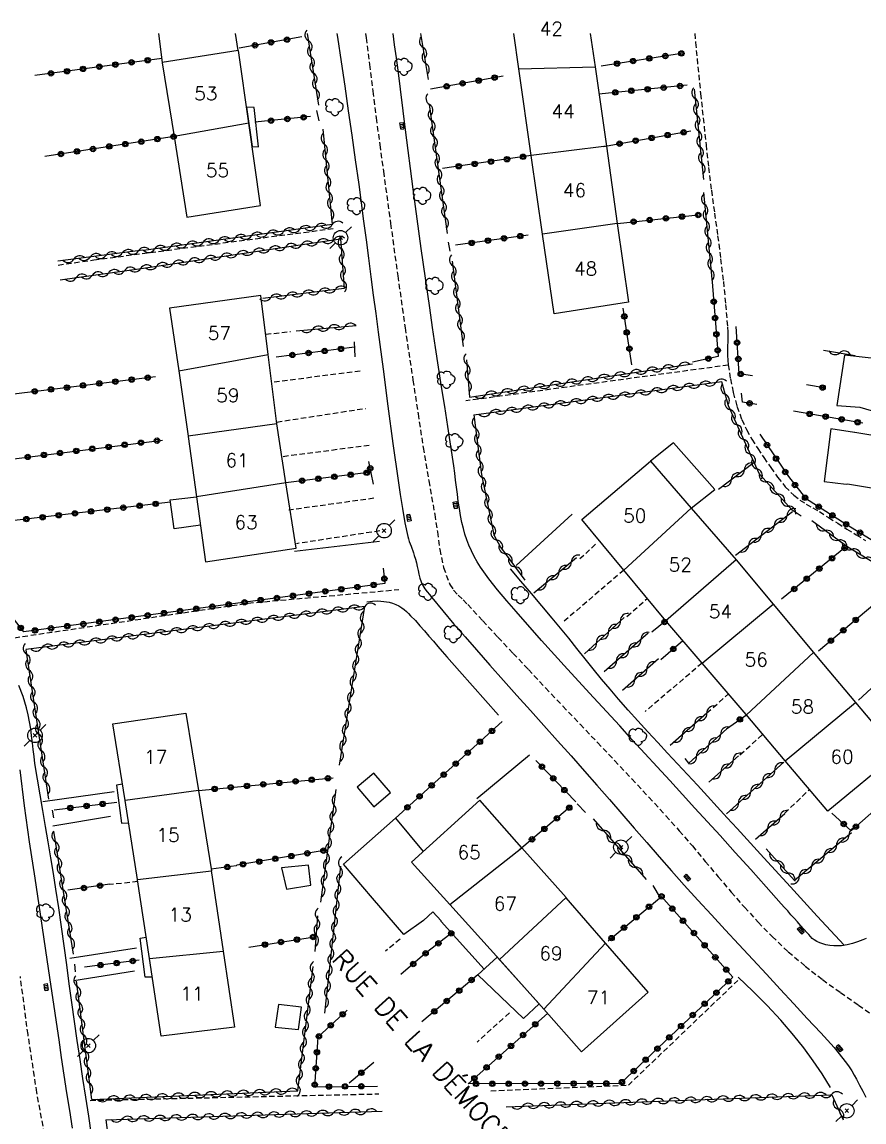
# Model space of a CAD drawing. Header units: millimetres. Extents: x 137000 to 138002, y 152999 to 154002.
# Drawn here: x 137850 to 137927.6, y 153899.7 to 154001.1 of the extents above; entities that cross this region are included whole.
import ezdxf
from ezdxf.enums import TextEntityAlignment as Align

# ---------------------------------------------------------------- set-up
doc = ezdxf.new("R2010")
doc.units = ezdxf.units.MM
doc.linetypes.add('DASHED', pattern=[0.75, 0.5, -0.25])
doc.layers.get('0').update_dxf_attribs({"linetype": 'CONTINUOUS'})
for name, color, linetype in [('W0001', 6, 'DASHED'), ('W0014', 7, 'CONTINUOUS'), ('W0017', 7, 'CONTINUOUS'), ('W0070', 7, 'DASHED'), ('W0101', 7, 'CONTINUOUS'), ('W0104', 1, 'CONTINUOUS'), ('W0112', 1, 'DASHED'), ('W0300', 7, 'CONTINUOUS'), ('W0310', 3, 'CONTINUOUS'), ('W0323', 7, 'CONTINUOUS'), ('W0401', 7, 'CONTINUOUS'), ('W0473', 7, 'CONTINUOUS'), ('W0989', 7, 'CONTINUOUS'), ('W0991', 7, 'CONTINUOUS'), ('W1102', 7, 'CONTINUOUS')]:
    doc.layers.add(name, color=color, linetype=linetype)
doc.styles.get("Standard").update_dxf_attribs({"font": 'romans.shx', "width": 0.85})

# ---------------------------------------------------------------- blocks, each defined once
blk = doc.blocks.new('T300')
for p, q in [((-0.8, 0.51), (-0.86, 0.34)), ((-0.86, 0.34), (-0.86, 0.17)), ((-0.86, 0.17), (-0.74, 0.06)), ((-0.69, 0.63), (-0.8, 0.51)), ((-0.8, -0.06), (-0.74, 0.06)), ((-0.74, 0.06), (-0.69, 0.11)), ((-0.57, 0.69), (-0.69, 0.63)), ((-0.46, 0.69), (-0.57, 0.69)), ((-0.29, 0.63), (-0.46, 0.69)), ((-0.29, 0.63), (-0.17, 0.74)), ((-0.23, 0.57), (-0.29, 0.63)), ((-0.17, 0.74), (-0.06, 0.8)), ((-0.06, 0.8), (0.06, 0.8)), ((0.06, 0.8), (0.23, 0.74)), ((0.23, 0.74), (0.34, 0.63)), ((0.34, 0.63), (0.4, 0.51)), ((0.46, 0.46), (0.34, 0.46)), ((0.4, 0.51), (0.4, 0.46)), ((0.57, 0.4), (0.46, 0.46)), ((0.57, 0.4), (0.69, 0.29)), ((0.69, 0.29), (0.74, 0.17)), ((0.74, 0.06), (0.69, -0.17)), ((0.74, 0.17), (0.74, 0.06)), ((-0.8, -0.17), (-0.8, -0.06)), ((-0.8, -0.23), (-0.8, -0.17)), ((-0.74, -0.34), (-0.8, -0.23)), ((-0.69, -0.4), (-0.74, -0.34)), ((-0.51, -0.46), (-0.69, -0.4)), ((-0.4, -0.46), (-0.51, -0.46)), ((-0.4, -0.46), (-0.34, -0.46)), ((-0.34, -0.46), (-0.34, -0.4)), ((-0.34, -0.51), (-0.34, -0.46)), ((-0.29, -0.63), (-0.34, -0.51)), ((-0.17, -0.74), (-0.29, -0.63)), ((-0.06, -0.8), (-0.17, -0.74)), ((0.06, -0.8), (-0.06, -0.8)), ((0.17, -0.74), (0.06, -0.8)), ((0.23, -0.69), (0.17, -0.74)), ((0.29, -0.46), (0.23, -0.46)), ((0.29, -0.63), (0.23, -0.69)), ((0.46, -0.4), (0.29, -0.46)), ((0.34, -0.51), (0.29, -0.63)), ((0.34, -0.51), (0.34, -0.46)), ((0.57, -0.34), (0.46, -0.4)), ((0.63, -0.29), (0.57, -0.34)), ((0.69, -0.17), (0.63, -0.29))]:
    blk.add_line(p, q)
blk = doc.blocks.new('T473')
for p, q in [((-0.166667, 0.166667), (0.166667, -0.166667)), ((-0.166667, -0.166667), (0.166667, 0.166667)), ((0.500001, 0.500001), (1.000002, 1.000002)), ((-1.000002, -1.000002), (-0.500001, -0.500001))]:
    blk.add_line(p, q)
blk.add_ellipse((0, 0), major_axis=(0.471405, 0.471405), ratio=1, start_param=5.4977871438, end_param=11.780972451)
blk = doc.blocks.new('T401')
for p, q in [((-0.3, 0.3), (0, 0.3)), ((-0.3, -0.25), (-0.3, 0.3)), ((-0.3, 0.15), (0, 0.15)), ((-0.3, 0), (0, 0)), ((0, 0.3), (0, -0.25)), ((-0.3, -0.15), (0, -0.15)), ((-0.3, -0.25), (-0.3, -0.3)), ((-0.3, -0.3), (0, -0.3)), ((0, -0.3), (0, -0.25))]:
    blk.add_line(p, q)
blk = doc.blocks.new('t310o')
at = {"color": 0, "linetype": 'Continuous'}
for centre, start, end in [((-0.5, 0.38), 216.8699, 323.1304), ((0.5, -0.37), 36.8699, 143.1303)]:
    blk.add_arc(centre, 0.625, start, end, dxfattribs=at)
blk = doc.blocks.new('t323o')
at = {"color": 0, "linetype": 'Continuous'}
for radius in [0.25, 0.15]:
    blk.add_circle((0, 0), radius, dxfattribs=at)

msp = doc.modelspace()

# ---------------------------------------------------------------- linework, layer by layer
at = {"layer": 'W0001'}
for points in [[(137881.67, 154000), (137881.72, 153999.61), (137882.04, 153997.15), (137882.35, 153994.68), (137882.66, 153992.22), (137882.98, 153989.76), (137883.32, 153987.3), (137883.98, 153982.49), (137884.64, 153977.68), (137885.32, 153972.87), (137886.04, 153968.07), (137886.51, 153964.96), (137886.99, 153961.86), (137887.5, 153958.77), (137888.05, 153955.68), (137888.3, 153954.07), (137888.52, 153952.44), (137888.85, 153950.8), (137889.45, 153949.24), (137889.79, 153948.71), (137890.22, 153948.25), (137890.67, 153947.82), (137891.09, 153947.38), (137892.48, 153945.87), (137893.88, 153944.37), (137895.28, 153942.88), (137896.69, 153941.39), (137898.27, 153939.7), (137899.86, 153938.02), (137901.45, 153936.35), (137903.05, 153934.67), (137904.63, 153933), (137906.22, 153931.31), (137907.79, 153929.62), (137909.36, 153927.91), (137910.59, 153926.53), (137911.8, 153925.13), (137912.99, 153923.71), (137914.18, 153922.29), (137915.39, 153920.88), (137916.61, 153919.48), (137917.86, 153918.11), (137919.15, 153916.78), (137920.64, 153915.38), (137922.19, 153914.07), (137923.8, 153912.82), (137925.45, 153911.63), (137927.11, 153910.47), (137928.77, 153909.31)], [(137852.35, 153897.11), (137851.37, 153902.42), (137850.56, 153907.76), (137849.85, 153913.11)]]:
    msp.add_lwpolyline(points, dxfattribs=at)
at = {"layer": 'W0014'}
for points in [[(137879.04, 154000), (137879.09, 153999.66), (137879.42, 153997.4), (137879.75, 153995.14), (137880.08, 153992.88), (137880.4, 153990.62), (137880.73, 153988.36), (137881.04, 153986.1), (137881.27, 153984.4), (137881.5, 153982.7), (137881.73, 153981), (137881.95, 153979.29), (137882.17, 153977.59), (137882.39, 153975.89), (137882.61, 153974.19), (137882.84, 153972.49), (137883.29, 153969.07), (137883.73, 153965.65), (137884.18, 153962.23), (137884.68, 153958.82), (137884.88, 153957.52), (137885.07, 153956.22), (137885.29, 153954.92), (137885.58, 153953.64), (137885.64, 153953.42), (137885.71, 153953.2), (137885.79, 153952.98), (137885.87, 153952.77), (137885.95, 153952.56), (137886.03, 153952.34), (137886.1, 153952.13), (137886.17, 153951.91), (137886.27, 153951.56), (137886.36, 153951.22), (137886.43, 153950.87), (137886.51, 153950.52), (137886.59, 153950.17), (137886.69, 153949.82), (137886.81, 153949.48), (137886.95, 153949.14), (137887.13, 153948.84), (137887.34, 153948.56), (137887.56, 153948.29), (137887.78, 153948.02), (137888.79, 153946.79), (137889.81, 153945.58), (137890.86, 153944.39), (137891.9, 153943.2), (137893.13, 153941.79), (137894.38, 153940.39), (137895.62, 153939), (137896.87, 153937.61), (137898.12, 153936.22), (137899.37, 153934.83), (137900.62, 153933.43), (137901.86, 153932.04), (137903.01, 153930.72), (137904.16, 153929.41), (137905.3, 153928.09), (137906.45, 153926.77), (137907.59, 153925.45), (137908.74, 153924.14), (137909.89, 153922.83), (137911.05, 153921.53), (137912.3, 153920.15), (137913.56, 153918.78), (137914.83, 153917.41), (137916.1, 153916.05), (137917.37, 153914.68), (137918.63, 153913.32), (137919.9, 153911.95), (137921.15, 153910.57), (137922.39, 153909.24), (137923.64, 153907.91), (137924.86, 153906.55), (137926, 153905.13), (137926.25, 153904.77), (137926.49, 153904.4), (137926.71, 153904.02), (137926.92, 153903.64), (137927.22, 153903.09), (137927.52, 153902.55), (137927.79, 153901.98)], [(137927.81, 153916.62), (137927.51, 153916.49), (137927.04, 153916.31), (137926.55, 153916.15), (137926.06, 153916.02), (137925.55, 153915.94), (137925.19, 153915.92), (137924.83, 153915.93), (137924.47, 153915.97), (137924.12, 153916.03), (137923.83, 153916.11), (137923.55, 153916.2), (137923.28, 153916.32), (137923.02, 153916.47), (137922.84, 153916.61), (137922.68, 153916.79), (137922.53, 153916.97), (137922.38, 153917.14), (137922.08, 153917.47), (137921.78, 153917.8), (137921.48, 153918.13), (137921.18, 153918.47), (137920.89, 153918.8), (137920.59, 153919.14), (137920.29, 153919.47), (137920, 153919.8), (137918.59, 153921.38), (137917.18, 153922.96), (137915.76, 153924.54), (137914.35, 153926.11), (137913.2, 153927.37), (137912.04, 153928.63), (137910.89, 153929.89), (137909.73, 153931.15), (137908.57, 153932.41), (137907.41, 153933.66), (137906.26, 153934.92), (137905.11, 153936.19), (137902.7, 153938.81), (137900.29, 153941.42), (137897.9, 153944.06), (137895.56, 153946.74), (137894.71, 153947.73), (137893.85, 153948.73), (137893.03, 153949.75), (137892.27, 153950.83), (137891.96, 153951.31), (137891.68, 153951.81), (137891.43, 153952.32), (137891.2, 153952.84), (137891.01, 153953.35), (137890.84, 153953.87), (137890.69, 153954.4), (137890.56, 153954.93), (137890.43, 153955.57), (137890.32, 153956.23), (137890.22, 153956.88), (137890.14, 153957.54), (137890.06, 153958.19), (137889.98, 153958.85), (137889.9, 153959.5), (137889.81, 153960.16), (137889.54, 153961.98), (137889.26, 153963.8), (137888.97, 153965.62), (137888.69, 153967.44), (137888.41, 153969.26), (137888.13, 153971.08), (137887.85, 153972.9), (137887.59, 153974.73), (137886.81, 153980.19), (137886.06, 153985.66), (137885.35, 153991.13), (137884.67, 153996.61), (137884.52, 153997.77), (137884.34, 153998.95), (137884.22, 154000)], [(137925.79, 153915.98), (137923.32, 153918.67), (137920.86, 153921.36), (137918.39, 153924.05), (137915.93, 153926.74), (137915.01, 153927.74), (137914.1, 153928.74), (137913.19, 153929.73), (137912.27, 153930.73), (137911.36, 153931.72), (137910.44, 153932.71), (137909.52, 153933.69), (137908.61, 153934.67), (137907.69, 153935.66), (137906.78, 153936.65), (137905.88, 153937.65), (137904.99, 153938.67), (137904.21, 153939.58), (137903.44, 153940.51), (137902.67, 153941.45), (137901.91, 153942.38), (137901.16, 153943.33), (137900.4, 153944.27), (137899.64, 153945.2), (137898.87, 153946.13), (137897.92, 153947.27), (137896.96, 153948.41), (137896, 153949.54), (137895.04, 153950.66)], [(137881.78, 153947.62), (137882.3, 153947.69), (137882.82, 153947.71), (137883.35, 153947.67), (137883.86, 153947.59), (137884.17, 153947.5), (137884.46, 153947.39), (137884.74, 153947.25), (137885.01, 153947.09), (137885.24, 153946.93), (137885.44, 153946.74), (137885.64, 153946.55), (137885.83, 153946.35), (137886.27, 153945.9), (137886.69, 153945.43), (137887.11, 153944.96), (137887.52, 153944.48), (137887.93, 153944), (137888.33, 153943.52), (137888.74, 153943.04), (137889.16, 153942.57), (137890.35, 153941.23), (137891.54, 153939.88), (137892.73, 153938.54), (137893.92, 153937.2)], [(137856.42, 153898.48), (137856.15, 153900.22), (137855.89, 153901.97), (137855.62, 153903.72), (137855.36, 153905.47), (137855.1, 153907.21), (137854.85, 153908.96), (137854.6, 153910.7), (137854.36, 153912.44), (137854.13, 153914.19), (137853.89, 153915.93), (137853.64, 153917.67), (137853.39, 153919.42), (137853.13, 153921.16), (137852.9, 153922.6), (137852.66, 153924.05), (137852.42, 153925.5), (137852.17, 153926.94), (137851.92, 153928.39), (137851.68, 153929.83), (137851.43, 153931.28), (137851.2, 153932.73), (137851.11, 153933.37), (137851.03, 153934.01), (137850.96, 153934.65), (137850.89, 153935.29), (137850.81, 153935.94), (137850.71, 153936.58), (137850.58, 153937.22), (137850.43, 153937.85), (137850.1, 153938.9), (137849.7, 153939.93)], [(137854.65, 153899.13), (137854.4, 153900.76), (137854.15, 153902.39), (137853.9, 153904.02), (137853.66, 153905.65), (137853.42, 153907.28), (137853.18, 153908.91), (137852.94, 153910.54), (137852.7, 153912.17), (137852.2, 153915.51), (137851.71, 153918.84), (137851.21, 153922.18), (137850.7, 153925.51), (137850.24, 153928.82), (137849.83, 153932.15)], [(137924.55, 153902.89), (137923.77, 153904.13), (137922.95, 153905.34), (137922.08, 153906.52), (137921.16, 153907.67), (137919.95, 153909.08), (137918.69, 153910.44), (137917.37, 153911.76), (137916.01, 153913.03)]]:
    msp.add_lwpolyline(points, dxfattribs=at)
at = {"layer": 'W0017'}
for points in [[(137895.55, 153950.99), (137900.72, 153955.71)], [(137882.97, 153953.19), (137875.12, 153952.27)], [(137896.8, 153933.51), (137891.93, 153929.49)], [(137851.91, 153929.24), (137858.49, 153930.14)], [(137858.17, 153927.84), (137852.86, 153926.96)], [(137854.42, 153914.78), (137860.57, 153915.74)], [(137860.37, 153913.59), (137854.78, 153912.7)]]:
    msp.add_lwpolyline(points, dxfattribs=at)
at = {"layer": 'W0070'}
for points in [[(137912.02, 154000), (137912.09, 153999.18), (137912.56, 153994.46), (137913.06, 153989.75), (137913.3, 153987.65), (137913.56, 153985.55), (137913.85, 153983.45), (137914.13, 153981.35), (137914.41, 153979.25), (137914.66, 153977.15), (137914.87, 153975.04), (137915.04, 153972.93), (137915.06, 153972.5), (137915.07, 153972.07), (137915.06, 153971.63), (137915.05, 153971.2), (137915.04, 153970.77), (137915.05, 153970.33), (137915.07, 153969.9), (137915.11, 153969.47), (137915.31, 153968.18), (137915.57, 153966.91), (137915.91, 153965.65), (137916.35, 153964.42), (137916.78, 153963.5), (137917.28, 153962.61), (137917.83, 153961.76), (137918.39, 153960.92), (137919.02, 153960.01), (137919.66, 153959.11), (137920.36, 153958.24), (137921.15, 153957.45), (137921.7, 153957.01), (137922.3, 153956.64), (137922.91, 153956.29), (137923.51, 153955.94), (137924.35, 153955.4), (137925.2, 153954.87), (137926.05, 153954.34), (137926.9, 153953.81), (137927.75, 153953.28)], [(137853.34, 153978.66), (137856.63, 153979.14), (137878.71, 153982.03)], [(137915.11, 153969.44), (137890.93, 153966.15)], [(137870.86, 153947.51), (137884.74, 153948.76)], [(137871.33, 153947.55), (137849.14, 153944.27)], [(137893.22, 153902.57), (137893.22, 153902.57), (137905.9, 153903.09), (137916, 153912.75)], [(137856.3, 153901.69), (137882.91, 153902.29)]]:
    msp.add_lwpolyline(points, dxfattribs=at)
at = {"layer": 'W0101'}
for points in [[(137862.58, 154000), (137862.93, 153997.32)], [(137869.95, 153998.44), (137869.92, 153998.44), (137869.68, 154000)], [(137895.8, 153996.74), (137895.34, 154000)], [(137902.38, 154000), (137902.83, 153996.92)], [(137870.91, 153991.74), (137869.95, 153998.44)], [(137862.93, 153997.32), (137862.93, 153997.29), (137864.02, 153990.51)], [(137896.93, 153988.75), (137895.8, 153996.74)], [(137902.83, 153996.92), (137903.89, 153989.63)], [(137871.99, 153984.14), (137870.91, 153991.74)], [(137864.02, 153990.51), (137865.21, 153983.07), (137871.99, 153984.14)], [(137903.89, 153989.63), (137904.88, 153982.5)], [(137897.99, 153981.5), (137896.93, 153988.75)], [(137904.88, 153982.5), (137905.9, 153975.24), (137899.06, 153974.18)], [(137899.06, 153974.18), (137897.99, 153981.5)], [(137872.71, 153970.42), (137872.03, 153975.86), (137863.61, 153974.69), (137864.45, 153968.92)], [(137873.51, 153964.02), (137872.71, 153970.42)], [(137864.45, 153968.92), (137865.33, 153962.9)], [(137874.34, 153958.61), (137873.51, 153964.02)], [(137865.33, 153962.9), (137865.33, 153962.85), (137866.09, 153957.31)], [(137905.48, 153950.55), (137901.61, 153955.21), (137907.93, 153960.58), (137911.7, 153956.25)], [(137875.28, 153952.56), (137874.34, 153958.61)], [(137866.09, 153957.31), (137866.92, 153951.3), (137875.28, 153952.56)], [(137911.7, 153956.25), (137915.83, 153951.5)], [(137909.37, 153945.87), (137905.48, 153950.55)], [(137915.83, 153951.5), (137919.24, 153947.42)], [(137919.24, 153947.42), (137922.98, 153942.95)], [(137912.7, 153941.98), (137909.37, 153945.87)], [(137922.98, 153942.95), (137923.41, 153942.44), (137926.84, 153938.35)], [(137916.75, 153937.25), (137912.7, 153941.98)], [(137859.51, 153929.32), (137858.39, 153936.4), (137865.11, 153937.37), (137866.26, 153930.25)], [(137926.84, 153938.35), (137930.77, 153933.67)], [(137920.37, 153932.98), (137916.75, 153937.25)], [(137930.77, 153933.67), (137924.3, 153928.35), (137920.37, 153932.98)], [(137860.66, 153922.04), (137859.51, 153929.32)], [(137866.26, 153930.25), (137867.46, 153922.83), (137867.43, 153922.86)], [(137896.09, 153924.97), (137892.2, 153929.34), (137885.9, 153923.63), (137889.44, 153919.73)], [(137900.17, 153920.35), (137900.17, 153920.38), (137896.09, 153924.97)], [(137867.43, 153922.86), (137868.54, 153915.45)], [(137861.75, 153914.76), (137860.66, 153922.01), (137860.66, 153922.04)], [(137903.8, 153916.17), (137900.17, 153920.35)], [(137889.44, 153919.73), (137894.03, 153914.67)], [(137907.73, 153911.66), (137903.8, 153916.17)], [(137868.54, 153915.45), (137869.59, 153908.45), (137862.83, 153907.6)], [(137862.83, 153907.6), (137861.75, 153914.76)], [(137894.03, 153914.67), (137898.11, 153910.08)], [(137898.11, 153910.08), (137901.59, 153906.16), (137907.73, 153911.66)]]:
    msp.add_lwpolyline(points, dxfattribs=at)
at = {"layer": 'W0104'}
for points in [[(137871.21, 153989.58), (137871.82, 153989.55), (137871.41, 153993.18), (137870.7, 153993.2)], [(137883.97, 153930.05), (137882.44, 153931.85), (137880.91, 153930.55), (137882.44, 153928.75)], [(137876.43, 153923.37), (137873.93, 153923.12), (137874.38, 153921.16), (137876.62, 153921.51)], [(137875.78, 153910.28), (137873.65, 153910.51), (137873.35, 153908.44), (137875.5, 153908.21)]]:
    msp.add_lwpolyline(points, close=True, dxfattribs=at)
for points in [[(137940.15, 153974.03), (137940.62, 153977.23), (137930.37, 153978.92), (137929.9, 153975.6), (137929.52, 153975.68), (137928.57, 153970.09), (137928.01, 153970.11), (137925.82, 153970.36), (137925.13, 153965.73), (137927.24, 153965.57), (137928.8, 153965.12), (137928.44, 153962.96), (137926.78, 153963.22), (137926.75, 153963.22), (137924.57, 153963.58), (137923.96, 153958.71), (137925.97, 153958.47), (137926.09, 153958.49), (137929.04, 153958.02)], [(137927.24, 153965.57), (137928.8, 153965.12)], [(137911.7, 153956.25), (137913.86, 153957.97), (137910.07, 153962.29), (137907.93, 153960.58)], [(137866.45, 153954.68), (137864.03, 153954.35), (137863.65, 153957.04), (137866.09, 153957.31)], [(137859.27, 153930.82), (137858.71, 153930.73), (137859.17, 153927.24), (137859.83, 153927.26)], [(137892.6, 153913.78), (137888.64, 153918.16), (137888.65, 153918.22), (137887.89, 153919.05), (137887.01, 153918.27), (137885.21, 153916.97), (137882.32, 153920.33), (137879.64, 153923.46), (137884.43, 153927.69), (137887, 153924.62)], [(137862.01, 153913.05), (137861.37, 153913.05), (137860.89, 153916.65), (137861.45, 153916.74)], [(137897.67, 153910.57), (137896.23, 153909.23), (137892.01, 153913.25), (137893.82, 153914.9)], [(137893.82, 153914.9), (137897.67, 153910.57)]]:
    msp.add_lwpolyline(points, dxfattribs=at)
at = {"layer": 'W0112'}
for points in [[(137872.47, 153972.29), (137874.77, 153972.54)], [(137881.18, 153968.9), (137873.03, 153967.84)], [(137873.48, 153964.2), (137881.68, 153965.46)], [(137882.02, 153962.04), (137873.98, 153960.99)], [(137882.45, 153957.17), (137874.59, 153956.08)], [(137882.98, 153954.17), (137875.3, 153952.98)], [(137902.88, 153952.93), (137901.44, 153951.58)], [(137905.48, 153950.55), (137899.81, 153945.7)], [(137905.77, 153946.29), (137907.65, 153947.94)], [(137912.7, 153941.98), (137907.46, 153937.53)], [(137913.14, 153937.39), (137915.14, 153939.14)], [(137916.19, 153933.54), (137918.3, 153935.42)], [(137920.32, 153928.14), (137922.6, 153930.35)], [(137860.68, 153921.85), (137858.1, 153921.57)], [(137884.86, 153916.54), (137883.52, 153915.45)], [(137894.93, 153909.75), (137891.97, 153907.06)]]:
    msp.add_lwpolyline(points, dxfattribs=at)
at = {"layer": 'W0310'}
for points in [[(137876.3, 154000), (137877.33, 153993.39)], [(137887.47, 153995.77), (137886.76, 154000)], [(137911.96, 153994.86), (137912.83, 153986.55)], [(137889.22, 153981.57), (137887.57, 153993.47)], [(137877.16, 153992.9), (137877.38, 153991.95)], [(137877.73, 153991.2), (137878.61, 153982.39), (137861.19, 153980.01), (137861.13, 153980.02), (137853.3, 153979.03)], [(137912.83, 153985.34), (137913.66, 153976.76)], [(137853.51, 153977.29), (137861, 153978.35), (137879.35, 153981.07), (137879.69, 153976.51), (137872.2, 153975.59)], [(137889.47, 153979.94), (137889.33, 153980.77)], [(137889.65, 153979.02), (137890.66, 153971.16)], [(137875.29, 153972.59), (137880.8, 153973.1)], [(137923.9, 153970.83), (137926.81, 153970.32)], [(137890.98, 153969.92), (137891.27, 153966.5)], [(137891.27, 153966.5), (137911.8, 153969.55)], [(137914.52, 153967.91), (137891.66, 153964.83)], [(137921.82, 153955.51), (137920.99, 153956.08), (137918, 153959.4), (137917.49, 153960.48), (137915.12, 153965.68), (137914.52, 153967.91)], [(137891.67, 153964.86), (137892.35, 153959.37), (137893.5, 153953.8), (137894.12, 153952.68), (137896.36, 153949.64)], [(137917.49, 153960.48), (137914.21, 153957.99)], [(137915.79, 153951.93), (137921.02, 153955.96)], [(137929.31, 153950.77), (137926.14, 153952.67), (137922.82, 153955.09)], [(137901.11, 153951.68), (137897.18, 153948.42)], [(137879.26, 153932.59), (137881.61, 153947.21), (137850.35, 153943.23)], [(137905.51, 153946.18), (137901.86, 153942.84)], [(137907.73, 153944.75), (137903.67, 153941.19)], [(137852.49, 153929.46), (137850.38, 153943.2)], [(137908.69, 153942.38), (137905.35, 153939.47)], [(137913.14, 153937.37), (137909.77, 153934.38)], [(137914.98, 153935.94), (137911.48, 153932.76), (137911.15, 153933.18)], [(137916.05, 153933.45), (137913.33, 153931)], [(137914.95, 153928.1), (137920.22, 153932.85)], [(137877.56, 153919.96), (137878.98, 153930.35)], [(137852.95, 153927.73), (137852.81, 153928.43)], [(137901.18, 153929.01), (137901.94, 153928.21)], [(137902.67, 153927.62), (137907.55, 153922.04)], [(137917.61, 153925.77), (137920.32, 153928.11)], [(137854.76, 153915.15), (137852.94, 153926.49)], [(137926.47, 153926.35), (137921.23, 153921.94), (137918.6, 153924.87)], [(137877.92, 153909.71), (137879.39, 153923.26)], [(137908.17, 153921.48), (137908.82, 153920.36)], [(137877.02, 153915.41), (137877.27, 153918.69)], [(137854.94, 153913.53), (137854.86, 153914.25)], [(137856.43, 153901.77), (137875.42, 153902.57), (137876.84, 153914.04)], [(137856.43, 153901.77), (137855.04, 153912.68)], [(137894.65, 153901.09), (137924.65, 153902.21), (137925.71, 153899.9)], [(137857.73, 153899.9), (137883.2, 153900.68)], [(137857.73, 153899.9), (137858.43, 153894.49), (137858.58, 153894.54), (137863.99, 153895.22)]]:
    msp.add_lwpolyline(points, dxfattribs=at)
at = {"layer": 'W0323'}
for points in [[(137875.81, 153999.68), (137870.01, 153998.65)], [(137862.88, 153997.71), (137851.18, 153996.13)], [(137910.8, 153998.16), (137903.38, 153997)], [(137894.36, 153996.08), (137887.67, 153994.87)], [(137911.33, 153995.23), (137903.19, 153994.42)], [(137876.61, 153992.34), (137871.48, 153991.82)], [(137864.02, 153990.51), (137852.11, 153988.67)], [(137903.62, 153989.59), (137911.66, 153991.02)], [(137896.93, 153988.75), (137888.78, 153987.55)], [(137904.89, 153982.5), (137912.35, 153983.28)], [(137896.66, 153981.43), (137889.98, 153980.51)], [(137913.66, 153976.73), (137914.18, 153970.23), (137911.81, 153969.72)], [(137906.23, 153969.48), (137905.41, 153974.69)], [(137883.29, 153950.74), (137883.46, 153949.33), (137850.18, 153944.86), (137845.49, 153950.81), (137842.21, 153973.47)], [(137917.33, 153968.45), (137916.13, 153968.65), (137915.83, 153973.01)], [(137880.67, 153971.1), (137873.44, 153970.19)], [(137880.73, 153970.2), (137880.64, 153971.58)], [(137846.71, 153966.48), (137862.32, 153968.38)], [(137917.76, 153965.8), (137916.42, 153966.03), (137916.34, 153966.86)], [(137923.96, 153967.36), (137922.32, 153967.63)], [(137927.51, 153964.1), (137921.13, 153965.21)], [(137918.01, 153963.07), (137920.65, 153959.17), (137922.23, 153957.18), (137925.99, 153954.78), (137940.05, 153946.17)], [(137846.07, 153960.42), (137862.96, 153962.54)], [(137882.42, 153958.46), (137881.98, 153960.56)], [(137882.19, 153959.57), (137874.34, 153958.61)], [(137863.69, 153956.82), (137847.43, 153954.9)], [(137925.93, 153952.66), (137920.02, 153947.86)], [(137930.94, 153949.38), (137923.42, 153943.09)], [(137935.74, 153946.51), (137927.11, 153938.58)], [(137909.37, 153945.87), (137908.08, 153944.82)], [(137939.44, 153944.73), (137933.75, 153932.99), (137926.45, 153926.53), (137924.65, 153928.17)], [(137910.92, 153944.05), (137908.91, 153942.3)], [(137884.43, 153927.69), (137894.27, 153936.59)], [(137914.95, 153935.94), (137916.79, 153937.21)], [(137897.38, 153933.02), (137901.05, 153929.2)], [(137866.26, 153930.25), (137878.68, 153931.41)], [(137852.98, 153928.46), (137858.76, 153929.17)], [(137900.68, 153928.85), (137895.87, 153924.77)], [(137878.22, 153924.77), (137869.82, 153923.36), (137869.76, 153923.3), (137867.44, 153923.01)], [(137858.1, 153921.6), (137854.23, 153921.05)], [(137904.04, 153916.38), (137908.95, 153920.49), (137915.53, 153913.05), (137905.19, 153903.25), (137891.13, 153903.21), (137898.45, 153909.7)], [(137889.6, 153917.11), (137887.13, 153915.18), (137884.93, 153913.28)], [(137870.91, 153915.82), (137876.96, 153916.76)], [(137860.79, 153914.6), (137855.76, 153913.96)], [(137892.01, 153913.25), (137886.86, 153908.92)], [(137879.97, 153910.01), (137877.28, 153907.51), (137876.98, 153902.95), (137882.79, 153903)], [(137882.43, 153905.19), (137880.15, 153903.27)]]:
    msp.add_lwpolyline(points, dxfattribs=at)
at = {"layer": 'W1102'}
for points in [[(137869.92, 153998.44), (137862.93, 153997.32)], [(137895.8, 153996.74), (137902.83, 153996.92)], [(137870.91, 153991.74), (137864.02, 153990.51)], [(137903.89, 153989.63), (137896.93, 153988.75)], [(137904.88, 153982.5), (137897.99, 153981.5)], [(137864.45, 153968.92), (137872.71, 153970.42)], [(137873.51, 153964.02), (137865.33, 153962.9)], [(137874.34, 153958.61), (137866.09, 153957.31)], [(137905.48, 153950.55), (137911.7, 153956.25)], [(137915.83, 153951.5), (137909.37, 153945.87)], [(137912.7, 153941.98), (137919.24, 153947.42)], [(137922.98, 153942.95), (137916.79, 153937.21)], [(137920.37, 153932.98), (137926.84, 153938.35)], [(137866.26, 153930.25), (137859.51, 153929.32)], [(137889.44, 153919.73), (137896.09, 153924.97)], [(137860.66, 153922.04), (137867.46, 153922.83)], [(137900.17, 153920.38), (137894.03, 153914.67)], [(137898.11, 153910.08), (137903.8, 153916.17)], [(137861.75, 153914.76), (137868.54, 153915.45)]]:
    msp.add_lwpolyline(points, dxfattribs=at)

# ---------------------------------------------------------------- block references
at = {"layer": 'W0300'}
for p in [(137885.21, 153996.94), (137878.85, 153993.22), (137886.93, 153985.04), (137880.85, 153984.09), (137888.07, 153976.74), (137889.15, 153968.1), (137889.9, 153962.35), (137887.43, 153948.56), (137895.95, 153948.24), (137889.77, 153944.66), (137906.82, 153935.2), (137852.2, 153919)]:
    msp.add_blockref('T300', p, dxfattribs=at)
at = {"layer": 'W0310'}
for p, rotation in [((137876.41, 153999.32), 278.8341197624939), ((137886.98, 153998.72), 99.50420910894769), ((137876.64, 153997.84), 278.8341197624939), ((137887.22, 153997.25), 99.50420910894769), ((137876.87, 153996.36), 278.8341197624939), ((137877.1, 153994.87), 278.8341197624939), ((137887.57, 153993.46), 97.87856119475586), ((137912.05, 153994.01), 275.9663183264447), ((137912.2, 153992.51), 275.9663183264447), ((137887.78, 153991.97), 97.87856119475586), ((137887.99, 153990.49), 97.87856119475586), ((137912.36, 153991.02), 275.9663183264447), ((137877.87, 153989.81), 275.7266813110608), ((137912.51, 153989.53), 275.9663183264447), ((137878.02, 153988.32), 275.7266813110608), ((137888.19, 153989), 97.87856119475586), ((137912.67, 153988.04), 275.9663183264447), ((137888.4, 153987.51), 97.87856119475586), ((137878.17, 153986.83), 275.7266813110608), ((137888.6, 153986.03), 97.87856119475586), ((137878.32, 153985.34), 275.7266813110608), ((137888.81, 153984.54), 97.87856119475586), ((137912.94, 153984.23), 275.5465379206506), ((137878.46, 153983.84), 275.7266813110608), ((137889.01, 153983.06), 97.87856119475586), ((137913.08, 153982.74), 275.5465379206506), ((137874.12, 153981.77), 187.7587093291926), ((137875.6, 153981.98), 187.7587093291926), ((137877.09, 153982.18), 187.7587093291926), ((137878.58, 153982.38), 187.7587093291926), ((137913.23, 153981.24), 275.5465379206506), ((137865.2, 153980.56), 187.7587093291926), ((137866.69, 153980.76), 187.7587093291926), ((137868.17, 153980.96), 187.7587093291926), ((137869.66, 153981.17), 187.7587093291926), ((137871.15, 153981.37), 187.7587093291926), ((137872.63, 153981.57), 187.7587093291926), ((137877.26, 153980.76), 8.422329393928257), ((137878.75, 153980.98), 8.422329393928257), ((137879.42, 153980.18), 274.3228576425482), ((137857.76, 153979.59), 187.1389190065568), ((137859.25, 153979.78), 187.1389190065568), ((137860.74, 153979.97), 187.1389190065568), ((137862.23, 153980.15), 187.7587093291926), ((137863.71, 153980.36), 187.7587093291926), ((137869.84, 153979.66), 8.422329393928257), ((137871.33, 153979.88), 8.422329393928257), ((137872.81, 153980.1), 8.422329393928257), ((137874.29, 153980.32), 8.422329393928257), ((137875.78, 153980.54), 8.422329393928257), ((137913.37, 153979.75), 275.5465379206506), ((137854.79, 153979.22), 187.1389190065568), ((137856.28, 153979.41), 187.1389190065568), ((137862.42, 153978.56), 8.422329393928257), ((137863.91, 153978.78), 8.422329393928257), ((137865.39, 153979), 8.422329393928257), ((137866.87, 153979.22), 8.422329393928257), ((137868.36, 153979.44), 8.422329393928257), ((137879.53, 153978.69), 274.3228576425482), ((137889.71, 153978.6), 277.3153312866126), ((137913.52, 153978.26), 275.5465379206506), ((137856.48, 153977.71), 8.059395957006195), ((137857.97, 153977.92), 8.059395957006195), ((137859.45, 153978.14), 8.059395957006195), ((137860.94, 153978.35), 8.059395957006195), ((137879.64, 153977.19), 274.3228576425482), ((137889.9, 153977.11), 277.3153312866126), ((137855, 153977.5), 8.059395957006195), ((137872.93, 153975.68), 186.9970401787437), ((137874.42, 153975.86), 186.9970401787437), ((137875.91, 153976.04), 186.9970401787437), ((137877.4, 153976.23), 186.9970401787437), ((137878.89, 153976.41), 186.9970401787437), ((137890.09, 153975.63), 277.3153312866126), ((137890.28, 153974.14), 277.3153312866126), ((137876.79, 153972.73), 5.24598169159603), ((137878.28, 153972.87), 5.24598169159603), ((137879.77, 153973), 5.24598169159603), ((137890.47, 153972.65), 277.3153312866126), ((137925.38, 153970.57), 350.1290154359463), ((137891.02, 153969.49), 274.7178450449458), ((137891.14, 153967.99), 274.7178450449458), ((137904.62, 153968.48), 8.455986758593971), ((137906.1, 153968.7), 8.455986758593971), ((137907.59, 153968.92), 8.455986758593971), ((137909.07, 153969.14), 8.455986758593971), ((137910.55, 153969.37), 8.455986758593971), ((137897.2, 153967.38), 8.455986758593971), ((137898.68, 153967.6), 8.455986758593971), ((137900.17, 153967.82), 8.455986758593971), ((137901.65, 153968.04), 8.455986758593971), ((137903.14, 153968.26), 8.455986758593971), ((137910.99, 153967.44), 187.6916604454744), ((137912.48, 153967.64), 187.6916604454744), ((137913.96, 153967.84), 187.6916604454744), ((137914.83, 153966.76), 105.0721770457478), ((137892.75, 153966.72), 8.455986758593971), ((137894.23, 153966.94), 8.455986758593971), ((137895.72, 153967.16), 8.455986758593971), ((137903.56, 153966.43), 187.6916604454744), ((137905.04, 153966.63), 187.6916604454744), ((137906.53, 153966.83), 187.6916604454744), ((137908.02, 153967.03), 187.6916604454744), ((137909.5, 153967.24), 187.6916604454744), ((137896.12, 153965.43), 187.6916604454744), ((137897.61, 153965.63), 187.6916604454744), ((137899.1, 153965.83), 187.6916604454744), ((137900.58, 153966.03), 187.6916604454744), ((137902.07, 153966.23), 187.6916604454744), ((137915.28, 153965.34), 114.4638485716841), ((137893.15, 153965.03), 187.6916604454744), ((137894.64, 153965.23), 187.6916604454744), ((137915.9, 153963.97), 114.4638485716841), ((137891.82, 153963.6), 277.0916174720848), ((137892.01, 153962.11), 277.0916174720848), ((137916.52, 153962.6), 114.4638485716841), ((137917.14, 153961.24), 114.4638485716841), ((137892.19, 153960.62), 277.0916174720848), ((137917.77, 153959.88), 115.147447208412), ((137892.4, 153959.13), 281.683247504511), ((137915.4, 153958.89), 217.1869989263915), ((137916.6, 153959.8), 217.1869989263915), ((137892.7, 153957.66), 281.683247504511), ((137918.65, 153958.68), 132.0986734764492), ((137919.65, 153957.56), 132.0986734764492), ((137893, 153956.2), 281.683247504511), ((137920.66, 153956.45), 132.0986734764492), ((137893.31, 153954.73), 281.683247504511), ((137920.54, 153955.59), 37.66116318944552), ((137919.35, 153954.68), 37.66116318944552), ((137924.04, 153954.2), 143.9111064746639), ((137893.77, 153953.32), 299.2159265441385), ((137916.98, 153952.84), 37.66116318944552), ((137918.16, 153953.76), 37.66116318944552), ((137925.25, 153953.32), 143.9111064746639), ((137894.58, 153952.06), 306.3322243895416), ((137926.48, 153952.47), 149.094773682946), ((137895.47, 153950.85), 306.3322243895416), ((137900.64, 153951.29), 219.6002622141263), ((137927.77, 153951.7), 149.094773682946), ((137899.49, 153950.34), 219.6002622141263), ((137898.33, 153949.38), 219.6002622141263), ((137881.6, 153947.21), 187.27162754248), ((137874.16, 153946.26), 187.27162754248), ((137875.65, 153946.45), 187.27162754248), ((137877.13, 153946.64), 187.27162754248), ((137878.62, 153946.83), 187.27162754248), ((137880.11, 153947.02), 187.27162754248), ((137881.37, 153945.74), 80.88114686152963), ((137905.18, 153945.88), 222.4379379107921), ((137865.23, 153945.12), 187.27162754248), ((137866.72, 153945.31), 187.27162754248), ((137868.21, 153945.5), 187.27162754248), ((137869.7, 153945.69), 187.27162754248), ((137871.18, 153945.88), 187.27162754248), ((137872.67, 153946.07), 187.27162754248), ((137904.07, 153944.87), 222.4379379107921), ((137857.79, 153944.17), 187.27162754248), ((137859.28, 153944.36), 187.27162754248), ((137860.77, 153944.55), 187.27162754248), ((137862.26, 153944.74), 187.27162754248), ((137863.74, 153944.93), 187.27162754248), ((137881.13, 153944.26), 80.88114686152963), ((137902.96, 153943.86), 222.4379379107921), ((137907.06, 153944.16), 221.2747898169397), ((137850.44, 153942.8), 98.73081406047815), ((137851.84, 153943.41), 187.27162754248), ((137853.33, 153943.6), 187.27162754248), ((137854.82, 153943.79), 187.27162754248), ((137856.3, 153943.98), 187.27162754248), ((137880.89, 153942.78), 80.88114686152963), ((137905.93, 153943.17), 221.2747898169397), ((137904.8, 153942.18), 221.2747898169397), ((137850.67, 153941.32), 98.73081406047815), ((137880.66, 153941.3), 80.88114686152963), ((137907.61, 153941.44), 221.1177623058777), ((137850.89, 153939.84), 98.73081406047815), ((137880.42, 153939.82), 80.88114686152963), ((137906.48, 153940.45), 221.1177623058777), ((137851.12, 153938.35), 98.73081406047815), ((137880.18, 153938.33), 80.88114686152963), ((137851.35, 153936.87), 98.73081406047815), ((137879.94, 153936.85), 80.88114686152963), ((137913.13, 153937.36), 221.5808729490078), ((137851.58, 153935.39), 98.73081406047815), ((137879.71, 153935.37), 80.88114686152963), ((137912.01, 153936.37), 221.5808729490078), ((137910.89, 153935.37), 221.5808729490078), ((137914.41, 153935.42), 222.3079314565122), ((137851.8, 153933.91), 98.73081406047815), ((137879.47, 153933.89), 80.88114686152963), ((137913.3, 153934.41), 222.3079314565122), ((137852.03, 153932.42), 98.73081406047815), ((137912.19, 153933.4), 222.3079314565122), ((137915.55, 153933.01), 222.0383030770442), ((137914.44, 153932), 222.0383030770442), ((137919.41, 153932.12), 42.02863937076813), ((137852.26, 153930.94), 98.73081406047815), ((137918.29, 153931.11), 42.02863937076813), ((137917.18, 153930.11), 42.02863937076813), ((137878.78, 153928.88), 82.22178064387477), ((137916.06, 153929.1), 42.02863937076813), ((137878.58, 153927.39), 82.22178064387477), ((137919.88, 153927.73), 40.83379395783228), ((137903.61, 153926.56), 311.1066920173647), ((137918.74, 153926.75), 40.83379395783228), ((137853.1, 153925.52), 99.13325668279887), ((137878.37, 153925.91), 82.22178064387477), ((137904.59, 153925.43), 311.1066920173647), ((137926.24, 153926.16), 220.1288432417152), ((137878.17, 153924.42), 82.22178064387477), ((137905.58, 153924.3), 311.1066920173647), ((137925.09, 153925.2), 220.1288432417152), ((137853.34, 153924.04), 99.13325668279887), ((137919.6, 153923.76), 131.8543661036589), ((137923.95, 153924.23), 220.1288432417152), ((137853.57, 153922.56), 99.13325668279887), ((137877.97, 153922.94), 82.22178064387477), ((137879.37, 153923.13), 83.83671674007456), ((137906.56, 153923.17), 311.1066920173647), ((137920.6, 153922.64), 131.8543661036589), ((137922.8, 153923.26), 220.1288432417152), ((137877.76, 153921.45), 82.22178064387477), ((137879.21, 153921.64), 83.83671674007456), ((137921.65, 153922.3), 220.1288432417152), ((137853.81, 153921.08), 99.13325668279887), ((137879.05, 153920.15), 83.83671674007456), ((137854.05, 153919.6), 99.13325668279887), ((137854.29, 153918.12), 99.13325668279887), ((137877.25, 153918.4), 85.79259647363138), ((137878.89, 153918.66), 83.83671674007456), ((137878.73, 153917.16), 83.83671674007456), ((137854.53, 153916.64), 99.13325668279887), ((137877.14, 153916.91), 85.79259647363138), ((137878.57, 153915.67), 83.83671674007456), ((137878.41, 153914.18), 83.83671674007456), ((137876.77, 153913.48), 82.92603130550665), ((137855.11, 153912.18), 97.23028118538812), ((137878.25, 153912.69), 83.83671674007456), ((137876.59, 153911.99), 82.92603130550665), ((137878.08, 153911.2), 83.83671674007456), ((137855.29, 153910.7), 97.23028118538812), ((137876.4, 153910.5), 82.92603130550665), ((137855.48, 153909.21), 97.23028118538812), ((137876.22, 153909.01), 82.92603130550665), ((137855.67, 153907.72), 97.23028118538812), ((137876.04, 153907.52), 82.92603130550665), ((137855.86, 153906.23), 97.23028118538812), ((137875.85, 153906.04), 82.92603130550665), ((137856.05, 153904.74), 97.23028118538812), ((137875.67, 153904.55), 82.92603130550665), ((137856.24, 153903.26), 97.23028118538812), ((137875.48, 153903.06), 82.92603130550665), ((137857.93, 153901.83), 2.429857294199472), ((137859.42, 153901.9), 2.429857294199472), ((137860.92, 153901.96), 2.429857294199472), ((137862.42, 153902.02), 2.429857294199472), ((137863.92, 153902.09), 2.429857294199472), ((137865.42, 153902.15), 2.429857294199472), ((137866.92, 153902.21), 2.429857294199472), ((137868.42, 153902.28), 2.429857294199472), ((137869.91, 153902.34), 2.429857294199472), ((137871.41, 153902.4), 2.429857294199472), ((137872.91, 153902.47), 2.429857294199472), ((137874.41, 153902.53), 2.429857294199472), ((137908.14, 153901.6), 2.127940563476812), ((137909.64, 153901.65), 2.127940563476812), ((137911.14, 153901.71), 2.127940563476812), ((137912.63, 153901.76), 2.127940563476812), ((137914.13, 153901.82), 2.127940563476812), ((137915.63, 153901.87), 2.127940563476812), ((137917.13, 153901.93), 2.127940563476812), ((137918.63, 153901.99), 2.127940563476812), ((137920.13, 153902.04), 2.127940563476812), ((137921.63, 153902.1), 2.127940563476812), ((137923.13, 153902.15), 2.127940563476812), ((137924.63, 153902.21), 2.127940563476812), ((137925.27, 153900.87), 294.7814345602088), ((137880.21, 153900.59), 1.747944932916657), ((137881.71, 153900.64), 1.747944932916657), ((137896.15, 153901.15), 2.127940563476812), ((137897.64, 153901.21), 2.127940563476812), ((137899.14, 153901.26), 2.127940563476812), ((137900.64, 153901.32), 2.127940563476812), ((137902.14, 153901.37), 2.127940563476812), ((137903.64, 153901.43), 2.127940563476812), ((137905.14, 153901.48), 2.127940563476812), ((137906.64, 153901.54), 2.127940563476812), ((137859.22, 153899.95), 1.747944932916657), ((137860.72, 153900), 1.747944932916657), ((137862.22, 153900.04), 1.747944932916657), ((137863.72, 153900.09), 1.747944932916657), ((137865.22, 153900.13), 1.747944932916657), ((137866.72, 153900.18), 1.747944932916657), ((137868.22, 153900.22), 1.747944932916657), ((137869.72, 153900.27), 1.747944932916657), ((137871.22, 153900.32), 1.747944932916657), ((137872.72, 153900.36), 1.747944932916657), ((137874.22, 153900.41), 1.747944932916657), ((137875.72, 153900.45), 1.747944932916657), ((137877.22, 153900.5), 1.747944932916657), ((137878.72, 153900.54), 1.747944932916657)]:
    msp.add_blockref('t310o', p, dxfattribs=dict(at, rotation=rotation))
at = {"layer": 'W0323'}
for p, rotation in [((137871.48, 153998.91), 190.148265361393), ((137872.96, 153999.18), 190.148265361393), ((137874.44, 153999.44), 190.148265361393), ((137909.31, 153997.93), 188.901625214591), ((137910.79, 153998.16), 188.901625214591), ((137857.13, 153996.94), 187.7015243942772), ((137858.62, 153997.14), 187.7015243942772), ((137860.1, 153997.34), 187.7015243942772), ((137861.59, 153997.54), 187.7015243942772), ((137904.86, 153997.23), 188.901625214591), ((137906.34, 153997.46), 188.901625214591), ((137907.83, 153997.7), 188.901625214591), ((137852.67, 153996.33), 187.7015243942772), ((137854.16, 153996.53), 187.7015243942772), ((137855.64, 153996.74), 187.7015243942772), ((137893.57, 153995.94), 190.2053014112912), ((137889.15, 153995.14), 190.2053014112912), ((137890.62, 153995.41), 190.2053014112912), ((137892.1, 153995.67), 190.2053014112912), ((137907.67, 153994.87), 185.7036239501914), ((137909.16, 153995.01), 185.7036239501914), ((137910.66, 153995.16), 185.7036239501914), ((137904.69, 153994.57), 185.7036239501914), ((137906.18, 153994.72), 185.7036239501914), ((137872.97, 153991.97), 185.7548224583934), ((137874.47, 153992.12), 185.7548224583934), ((137875.96, 153992.27), 185.7548224583934), ((137911, 153990.9), 10.0640302674351), ((137859.52, 153989.81), 188.7973261854425), ((137861, 153990.04), 188.7973261854425), ((137862.48, 153990.27), 188.7973261854425), ((137863.97, 153990.5), 188.7973261854425), ((137905.09, 153989.85), 10.0640302674351), ((137906.57, 153990.12), 10.0640302674351), ((137908.05, 153990.38), 10.0640302674351), ((137909.52, 153990.64), 10.0640302674351), ((137853.59, 153988.9), 188.7973261854425), ((137855.07, 153989.13), 188.7973261854425), ((137856.55, 153989.36), 188.7973261854425), ((137858.04, 153989.59), 188.7973261854425), ((137890.26, 153987.77), 188.3768069633333), ((137891.74, 153987.99), 188.3768069633333), ((137893.23, 153988.2), 188.3768069633333), ((137894.71, 153988.42), 188.3768069633333), ((137896.2, 153988.64), 188.3768069633333), ((137907.87, 153982.82), 5.95065997018305), ((137909.36, 153982.97), 5.95065997018305), ((137910.85, 153983.13), 5.95065997018305), ((137912.34, 153983.28), 5.95065997018305), ((137906.38, 153982.66), 5.95065997018305), ((137891.47, 153980.71), 187.8306560723902), ((137892.95, 153980.92), 187.8306560723902), ((137894.44, 153981.12), 187.8306560723902), ((137895.93, 153981.33), 187.8306560723902), ((137913.78, 153975.29), 274.5851166932132), ((137905.53, 153973.93), 98.98845948892047), ((137913.9, 153973.79), 274.5851166932132), ((137905.76, 153972.45), 98.98845948892047), ((137914.02, 153972.29), 274.5851166932132), ((137876.42, 153970.56), 187.1425719953502), ((137877.91, 153970.75), 187.1425719953502), ((137879.4, 153970.94), 187.1425719953502), ((137906, 153970.96), 98.98845948892047), ((137914.14, 153970.8), 274.5851166932132), ((137915.93, 153971.51), 93.88651161578075), ((137874.93, 153970.38), 187.1425719953502), ((137913.28, 153970.03), 192.0468895606918), ((137916.04, 153970.01), 93.88651161578075), ((137916.26, 153968.63), 170.6349580927578), ((137855.64, 153967.57), 6.953310268112813), ((137857.13, 153967.75), 6.953310268112813), ((137858.62, 153967.93), 6.953310268112813), ((137860.11, 153968.11), 6.953310268112813), ((137861.6, 153968.29), 6.953310268112813), ((137851.18, 153967.02), 6.953310268112813), ((137852.67, 153967.2), 6.953310268112813), ((137854.15, 153967.38), 6.953310268112813), ((137923.8, 153967.38), 170.634958093241), ((137917.08, 153965.92), 170.1025812953067), ((137922.61, 153964.95), 170.1025812946577), ((137924.08, 153964.7), 170.1025812946577), ((137925.56, 153964.44), 170.1025812946577), ((137927.04, 153964.18), 170.1025812946577), ((137862.45, 153962.48), 7.166778635758476), ((137855, 153961.54), 7.166778635758476), ((137856.49, 153961.73), 7.166778635758476), ((137857.98, 153961.91), 7.166778635758476), ((137859.47, 153962.1), 7.166778635758476), ((137860.96, 153962.29), 7.166778635758476), ((137918.68, 153962.08), 304.0336965868761), ((137850.54, 153960.98), 7.166778635758476), ((137852.03, 153961.17), 7.166778635758476), ((137853.52, 153961.35), 7.166778635758476), ((137919.52, 153960.83), 304.0336965868761), ((137881.79, 153959.52), 186.9173326446195), ((137882.11, 153959.93), 101.5559703993445), ((137920.36, 153959.59), 304.0336965868761), ((137875.83, 153958.79), 186.9173326446195), ((137877.32, 153958.97), 186.9173326446195), ((137878.81, 153959.15), 186.9173326446195), ((137880.3, 153959.34), 186.9173326446195), ((137921.26, 153958.39), 308.5573746287798), ((137860.84, 153956.48), 186.7264026649639), ((137862.33, 153956.66), 186.7264026649639), ((137922.2, 153957.22), 308.5573746287798), ((137923.45, 153956.4), 327.3811892289867), ((137851.9, 153955.43), 186.7264026649639), ((137853.39, 153955.61), 186.7264026649639), ((137854.88, 153955.78), 186.7264026649639), ((137856.37, 153955.96), 186.7264026649639), ((137857.86, 153956.13), 186.7264026649639), ((137859.35, 153956.31), 186.7264026649639), ((137924.71, 153955.59), 327.3811892289867), ((137850.41, 153955.25), 186.7264026649639), ((137925.98, 153954.78), 327.3811892289867), ((137927.26, 153954), 328.5481979906482), ((137925.84, 153952.59), 219.1325776745532), ((137924.68, 153951.65), 219.1325776745532), ((137923.51, 153950.7), 219.1325776745532), ((137883.41, 153949.77), 276.806072972203), ((137922.35, 153949.75), 219.1325776745532), ((137876.47, 153948.39), 187.6532759509981), ((137877.96, 153948.59), 187.6532759509981), ((137879.44, 153948.79), 187.6532759509981), ((137880.93, 153948.99), 187.6532759509981), ((137882.42, 153949.19), 187.6532759509981), ((137921.19, 153948.81), 219.1325776745532), ((137869.04, 153947.39), 187.6532759509981), ((137870.52, 153947.59), 187.6532759509981), ((137872.01, 153947.79), 187.6532759509981), ((137873.5, 153947.99), 187.6532759509981), ((137874.98, 153948.19), 187.6532759509981), ((137861.6, 153946.39), 187.6532759509981), ((137863.09, 153946.59), 187.6532759509981), ((137864.58, 153946.79), 187.6532759509981), ((137866.06, 153946.99), 187.6532759509981), ((137867.55, 153947.19), 187.6532759509981), ((137849.89, 153945.23), 128.1899199604827), ((137852.68, 153945.19), 187.6532759509981), ((137854.17, 153945.39), 187.6532759509981), ((137855.66, 153945.59), 187.6532759509981), ((137857.14, 153945.79), 187.6532759509981), ((137858.63, 153945.99), 187.6532759509981), ((137860.12, 153946.19), 187.6532759509981), ((137909.24, 153945.77), 219.4834153635381), ((137926.87, 153945.97), 219.9305466676351), ((137851.2, 153944.99), 187.6532759509981), ((137925.72, 153945.01), 219.9305466676351), ((137910.04, 153943.29), 221.0365442659879), ((137924.57, 153944.05), 219.9305466676351), ((137916.18, 153936.79), 34.60102923946772), ((137893.33, 153935.74), 42.0976397772683), ((137892.22, 153934.73), 42.0976397772683), ((137891.1, 153933.73), 42.0976397772683), ((137889.99, 153932.72), 42.0976397772683), ((137897.93, 153932.44), 313.7765708202317), ((137875.22, 153931.09), 5.321245388399819), ((137876.72, 153931.23), 5.321245388399819), ((137878.21, 153931.37), 5.321245388399819), ((137888.88, 153931.71), 42.0976397772683), ((137898.97, 153931.36), 313.7765708202317), ((137867.76, 153930.39), 5.321245388399819), ((137869.25, 153930.53), 5.321245388399819), ((137870.74, 153930.67), 5.321245388399819), ((137872.24, 153930.81), 5.321245388399819), ((137873.73, 153930.95), 5.321245388399819), ((137887.77, 153930.71), 42.0976397772683), ((137900.01, 153930.28), 313.7765708202317), ((137857.44, 153929.01), 7.062861549038201), ((137886.65, 153929.7), 42.0976397772683), ((137854.46, 153928.64), 7.062861549038201), ((137855.95, 153928.83), 7.062861549038201), ((137885.54, 153928.7), 42.0976397772683), ((137900.45, 153928.65), 220.2849153997428), ((137899.31, 153927.68), 220.2849153997428), ((137925.76, 153927.16), 137.6962394565878), ((137926.88, 153926.91), 221.4890160830076), ((137898.16, 153926.71), 220.2849153997428), ((137897.02, 153925.74), 220.2849153997428), ((137873.35, 153923.95), 189.5696693600548), ((137874.83, 153924.2), 189.5696693600548), ((137876.31, 153924.45), 189.5696693600548), ((137877.79, 153924.7), 189.5696693600548), ((137868.93, 153923.2), 187.0067996399347), ((137870.39, 153923.45), 189.5696693600548), ((137871.87, 153923.7), 189.5696693600548), ((137855.71, 153921.26), 188.159110774622), ((137857.2, 153921.47), 188.159110774622), ((137908.96, 153920.49), 311.475350177792), ((137907.8, 153919.53), 39.85937638015025), ((137909.95, 153919.36), 311.475350177792), ((137906.65, 153918.57), 39.85937638015025), ((137910.94, 153918.24), 311.475350177792), ((137889.57, 153917.08), 217.9472963343081), ((137905.5, 153917.61), 39.85937638015025), ((137911.94, 153917.11), 311.475350177792), ((137872.39, 153916.05), 8.809393985726992), ((137873.87, 153916.28), 8.809393985726992), ((137875.35, 153916.51), 8.809393985726992), ((137876.84, 153916.74), 8.809393985726992), ((137888.39, 153916.16), 217.9472963343081), ((137904.35, 153916.64), 39.85937638015025), ((137912.93, 153915.99), 311.475350177792), ((137887.21, 153915.24), 217.9472963343081), ((137913.92, 153914.87), 311.475350177792), ((137857.24, 153914.15), 187.1936877243741), ((137858.73, 153914.34), 187.1936877243741), ((137860.22, 153914.53), 187.1936877243741), ((137886.07, 153914.26), 220.7594872014673), ((137914.92, 153913.74), 311.475350177792), ((137891.45, 153912.78), 220.0803836323891), ((137890.31, 153911.81), 220.0803836323891), ((137915.11, 153912.65), 223.4695174071407), ((137889.16, 153910.85), 220.0803836323891), ((137914.02, 153911.62), 223.4695174071407), ((137888.01, 153909.88), 220.0803836323891), ((137912.93, 153910.59), 223.4695174071407), ((137879.57, 153909.63), 222.885801836201), ((137897.32, 153908.71), 41.57853338008965), ((137911.84, 153909.56), 223.4695174071407), ((137878.47, 153908.61), 222.885801836201), ((137896.2, 153907.71), 41.57853338008965), ((137910.76, 153908.53), 223.4695174071407), ((137877.37, 153907.59), 222.885801836201), ((137895.08, 153906.71), 41.57853338008965), ((137909.67, 153907.49), 223.4695174071407), ((137877.19, 153906.13), 266.2384327383841), ((137893.96, 153905.72), 41.57853338008965), ((137908.58, 153906.46), 223.4695174071407), ((137892.83, 153904.72), 41.57853338008965), ((137907.49, 153905.43), 223.4695174071407), ((137877.09, 153904.64), 266.2384327383841), ((137881.29, 153904.23), 220.0803836323006), ((137891.71, 153903.73), 41.57853338008965), ((137906.4, 153904.4), 223.4695174071407), ((137876.99, 153903.14), 266.2384327383841), ((137878.29, 153902.96), 0.5272157929811991), ((137879.79, 153902.97), 0.5272157929811991), ((137881.29, 153902.99), 0.5272157929811991), ((137891.86, 153903.22), 180.1548751115913), ((137893.36, 153903.22), 180.1548751115913), ((137894.86, 153903.22), 180.1548751115913), ((137896.36, 153903.23), 180.1548751115913), ((137897.86, 153903.23), 180.1548751115913), ((137899.36, 153903.24), 180.1548751115913), ((137900.86, 153903.24), 180.1548751115913), ((137902.36, 153903.24), 180.1548751115913), ((137903.86, 153903.25), 180.1548751115913), ((137905.31, 153903.37), 223.4695174071407)]:
    msp.add_blockref('t323o', p, dxfattribs=dict(at, rotation=rotation))
at = {"layer": 'W0401'}
for p, rotation in [((137885.18, 153991.51), 7.217041066689604), ((137890.1, 153956.57), 8.152394492387831), ((137885.52, 153955.34), 190.2167285553321), ((137911.2, 153922.11), 221.854437998398), ((137921.9, 153917.45), 42.25495528237121), ((137852.38, 153912.15), 8.510569612463298), ((137925.24, 153906.38), 219.7615860744361)]:
    msp.add_blockref('T401', p, dxfattribs=dict(at, rotation=rotation))
at = {"layer": 'W0473'}
for p in [(137879.37, 153981.18), (137883.38, 153954.19), (137851.2, 153935.32), (137905.21, 153925.02), (137856.11, 153906.73), (137926.04, 153900.73)]:
    msp.add_blockref('T473', p, dxfattribs=at)

# ---------------------------------------------------------------- texts
at = {"layer": 'W0989'}
msp.add_text('RUE DE LA DÉMOCRATIE   ', height=1.75, rotation=311.8293, dxfattribs=at).set_placement((137878.45, 153914.62))
at = {"layer": 'W0991'}
for s, p in [('42', (137898.8, 154000.44)), ('53', (137866.95, 153994.47)), ('44', (137899.89, 153992.83)), ('55', (137868.02, 153987.4)), ('46', (137900.93, 153985.56)), ('48', (137901.96, 153978.34)), ('57', (137868.2, 153972.39)), ('59', (137868.98, 153966.66)), ('61', (137869.83, 153960.67)), ('50', (137906.49, 153955.56)), ('63', (137870.66, 153954.96)), ('52', (137910.69, 153951.06)), ('54', (137914.39, 153946.74)), ('56', (137917.69, 153942.31)), ('58', (137921.95, 153937.96)), ('17', (137862.32, 153933.34)), ('60', (137925.6, 153933.35)), ('15', (137863.47, 153926.15)), ('65', (137891.22, 153924.54)), ('67', (137894.56, 153919.82)), ('13', (137864.59, 153918.81)), ('69', (137898.77, 153915.23)), ('11', (137865.68, 153911.52)), ('71', (137903.15, 153911.17))]:
    msp.add_text(s, height=1.25, dxfattribs=at).set_placement(p, align=Align.MIDDLE_CENTER)

doc.saveas('drawing.dxf')
